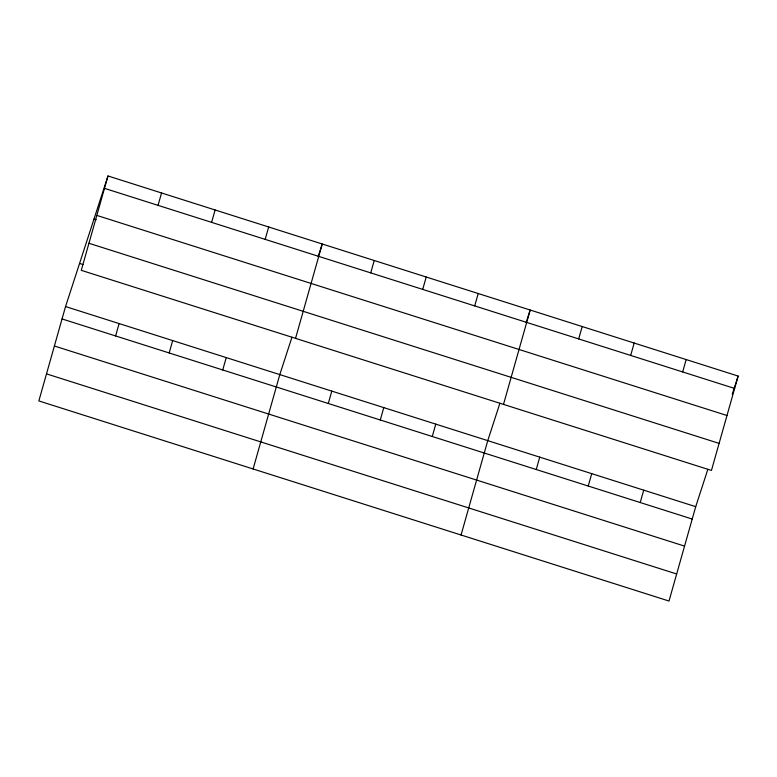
<?xml version="1.0" encoding="UTF-8"?>
<svg xmlns="http://www.w3.org/2000/svg" width="777" height="777" viewBox="0 0 777 777"><rect width="100%" height="100%" fill="white"/><g stroke="black" fill="none" stroke-linecap="round" stroke-linejoin="round"><path stroke-width="1.17" d="M107.993 175.961L81.284 270.328L711.45 470.435L738.15 376.068L107.993 175.961L65.55 306.565L38.85 400.932L669.007 601.039L695.716 506.672L707.876 469.24M115.618 335.946L119.114 323.572M158.052 205.351L161.548 192.978M169.182 352.962L172.679 340.579M211.616 222.358L215.112 209.984M222.737 369.969L226.243 357.585M265.18 239.374L268.677 226.991M253.108 468.968L279.807 374.601L291.967 337.169M295.542 338.364L322.241 243.997L318.191 256.478M328.292 403.486L331.798 391.103M370.726 272.892L374.232 260.509M380.283 419.998L383.78 407.614M422.717 289.394L426.223 277.02M432.274 436.499L435.771 424.125M474.708 305.905L478.205 293.531M461.062 535.003L487.762 440.637L499.922 403.205M503.496 404.399L530.196 310.033L526.146 322.513M536.247 469.522L539.753 457.138M578.68 338.927L582.187 326.544M588.238 486.033L591.734 473.649M630.671 355.429L634.178 343.055M640.219 502.534L643.725 490.161M682.662 371.94L686.159 359.566M732.255 394.221L738.15 376.068M104.487 188.345L734.644 388.451M96.834 215.404L726.99 415.51M93.988 219.065L96.261 219.784M88.947 243.279L719.104 443.385M79.555 263.461L82.974 264.549M65.55 306.565L695.716 506.672M62.053 318.939L692.21 519.046M54.39 345.998L684.556 546.105M46.503 373.873L676.67 573.98"/></g></svg>
